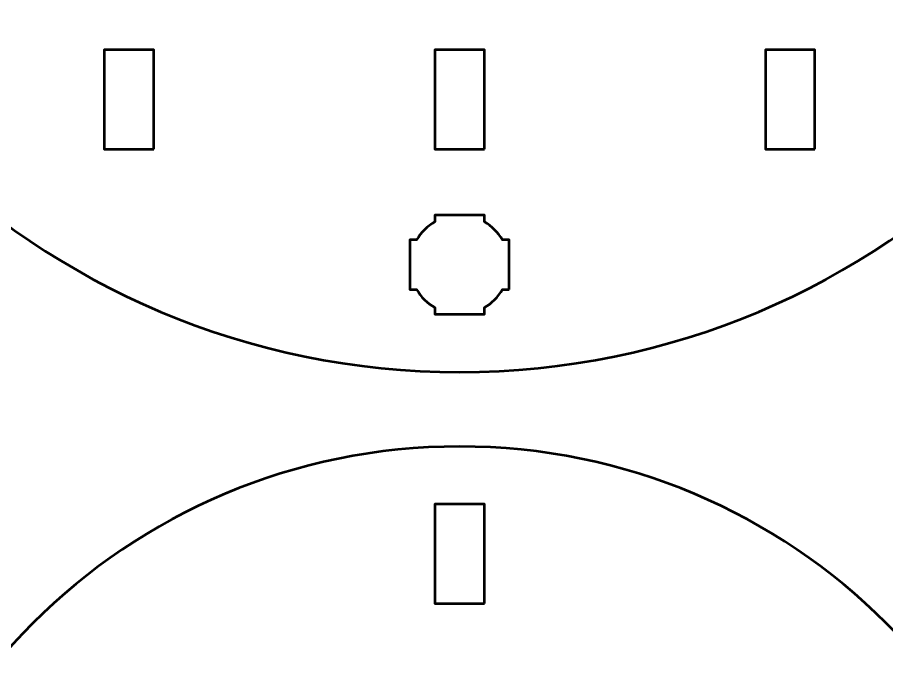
# Model space of a CAD drawing. Header units: centimetres. Extents: x -21.1 to 0, y -29.7 to 0.
# Drawn here: x -11.68 to -6.42, y -17.22 to -13.35 of the extents above; entities that cross this region are included whole.
import ezdxf

# ---------------------------------------------------------------- set-up
doc = ezdxf.new("R2010")
doc.units = ezdxf.units.CM
doc.header["$MEASUREMENT"] = 0
doc.layers.add('Layer 1', color=7, linetype='Continuous')

msp = doc.modelspace()

# ---------------------------------------------------------------- linework, layer by layer
at = {"layer": 'Layer 1', "color": 1, "lineweight": 53}
msp.add_open_spline([(-21.00003, -29.19995), (-21.00003, -29.19995), (-21.00003, -2.29992), (-21.00003, -2.29992), (-21.00003, -2.29992), (-21.00003, -2.21709), (-20.93286, -2.14992), (-20.85003, -2.14992), (-20.85003, -2.14992), (-20.7672, -2.14992), (-20.70003, -2.08275), (-20.70003, -1.99992), (-20.70003, -1.99992), (-20.70003, -1.91709), (-20.7672, -1.84992), (-20.85003, -1.84992), (-20.85003, -1.84992), (-20.93286, -1.84992), (-21.00003, -1.78275), (-21.00003, -1.69992), (-21.00003, -1.69992), (-21.00003, -1.61709), (-20.93286, -1.54992), (-20.85003, -1.54992), (-20.85003, -1.54992), (-20.7672, -1.54992), (-20.70003, -1.48275), (-20.70003, -1.39992), (-20.70003, -1.39992), (-20.70003, -1.31709), (-20.7672, -1.24992), (-20.85003, -1.24992), (-20.85003, -1.24992), (-20.93286, -1.24992), (-21.00003, -1.18275), (-21.00003, -1.09992), (-21.00003, -1.09992), (-21.00003, -1.09992), (-21.00003, -0.49992), (-21.00003, -0.49992), (-21.00003, -0.49992), (-21.00003, -0.22295), (-20.77694, 0.00004), (-20.49994, 0.00004), (-20.49994, 0.00004), (-20.49994, 0.00004), (-0.50008, 0.00004), (-0.50008, 0.00004), (-0.50008, 0.00004), (-0.22294, 0.00004), (0.00002, -0.22295), (0.00002, -0.49992), (0.00002, -0.49992), (0.00002, -0.49992), (0.00002, -29.19995), (0.00002, -29.19995), (0.00002, -29.19995), (0.00002, -29.47695), (-0.22294, -29.70004), (-0.50008, -29.70004), (-0.50008, -29.70004), (-0.50008, -29.70004), (-20.49994, -29.70004), (-20.49994, -29.70004), (-20.49994, -29.70004), (-20.77694, -29.70004), (-21.00003, -29.47695), (-21.00003, -29.19995)], degree=3, knots=[0, 0, 0, 0, 0.0588235, 0.0588235, 0.0588235, 0.0588235, 0.1176471, 0.1176471, 0.1176471, 0.1176471, 0.1764706, 0.1764706, 0.1764706, 0.1764706, 0.2352941, 0.2352941, 0.2352941, 0.2352941, 0.2941176, 0.2941176, 0.2941176, 0.2941176, 0.3529412, 0.3529412, 0.3529412, 0.3529412, 0.4117647, 0.4117647, 0.4117647, 0.4117647, 0.4705882, 0.4705882, 0.4705882, 0.4705882, 0.5294118, 0.5294118, 0.5294118, 0.5294118, 0.5882353, 0.5882353, 0.5882353, 0.5882353, 0.6470588, 0.6470588, 0.6470588, 0.6470588, 0.7058824, 0.7058824, 0.7058824, 0.7058824, 0.7647059, 0.7647059, 0.7647059, 0.7647059, 0.8235294, 0.8235294, 0.8235294, 0.8235294, 0.8823529, 0.8823529, 0.8823529, 0.8823529, 0.9411765, 0.9411765, 0.9411765, 0.9411765, 1, 1, 1, 1], dxfattribs=at)
at = {"layer": 'Layer 1', "color": 3, "lineweight": 53}
for points in [[(-9.00004, -15.5), (-11.56769, -15.5), (-13.65, -13.41769), (-13.65, -10.84997), (-13.65, -10.84997), (-13.65, -8.28231), (-11.56769, -6.2), (-9.00004, -6.2), (-9.00004, -6.2), (-6.43231, -6.2), (-4.35, -8.28231), (-4.35, -10.84997), (-4.35, -10.84997), (-4.35, -13.41769), (-6.43231, -15.5), (-9.00004, -15.5)], [(-9.00003, -23.25), (-11.0155, -23.25), (-12.65, -21.6155), (-12.65, -19.59998), (-12.65, -19.59998), (-12.65, -17.58451), (-11.0155, -15.95), (-9.00003, -15.95), (-9.00003, -15.95), (-6.98451, -15.95), (-5.35, -17.58451), (-5.35, -19.59998), (-5.35, -19.59998), (-5.35, -21.6155), (-6.98451, -23.25), (-9.00003, -23.25)]]:
    msp.add_open_spline(points, degree=3, knots=[0, 0, 0, 0, 0.25, 0.25, 0.25, 0.25, 0.5, 0.5, 0.5, 0.5, 0.75, 0.75, 0.75, 0.75, 1, 1, 1, 1], dxfattribs=at)
at = {"layer": 'Layer 1', "lineweight": 53}
for points, knots in [([(-10.85006, -14.15005), (-10.85006, -14.15005), (-11.15007, -14.15005), (-11.15007, -14.15005), (-11.15007, -14.15005), (-11.15007, -14.15005), (-11.15007, -13.55005), (-11.15007, -13.55005), (-11.15007, -13.55005), (-11.15007, -13.55005), (-10.85006, -13.55005), (-10.85006, -13.55005), (-10.85006, -13.55005), (-10.85006, -13.55005), (-10.85006, -14.15005), (-10.85006, -14.15005)], [0, 0, 0, 0, 0.25, 0.25, 0.25, 0.25, 0.5, 0.5, 0.5, 0.5, 0.75, 0.75, 0.75, 0.75, 1, 1, 1, 1]), ([(-8.84996, -14.15005), (-8.84996, -14.15005), (-9.14996, -14.15005), (-9.14996, -14.15005), (-9.14996, -14.15005), (-9.14996, -14.15005), (-9.14996, -13.55005), (-9.14996, -13.55005), (-9.14996, -13.55005), (-9.14996, -13.55005), (-8.84996, -13.55005), (-8.84996, -13.55005), (-8.84996, -13.55005), (-8.84996, -13.55005), (-8.84996, -14.15005), (-8.84996, -14.15005)], [0, 0, 0, 0, 0.25, 0.25, 0.25, 0.25, 0.5, 0.5, 0.5, 0.5, 0.75, 0.75, 0.75, 0.75, 1, 1, 1, 1]), ([(-6.85003, -14.15005), (-6.85003, -14.15005), (-7.15003, -14.15005), (-7.15003, -14.15005), (-7.15003, -14.15005), (-7.15003, -14.15005), (-7.15003, -13.55005), (-7.15003, -13.55005), (-7.15003, -13.55005), (-7.15003, -13.55005), (-6.85003, -13.55005), (-6.85003, -13.55005), (-6.85003, -13.55005), (-6.85003, -13.55005), (-6.85003, -14.15005), (-6.85003, -14.15005)], [0, 0, 0, 0, 0.25, 0.25, 0.25, 0.25, 0.5, 0.5, 0.5, 0.5, 0.75, 0.75, 0.75, 0.75, 1, 1, 1, 1]), ([(-8.7, -15.0001), (-8.7, -15.0001), (-8.7402, -15.0001), (-8.7402, -15.0001), (-8.7402, -15.0001), (-8.76653, -15.04562), (-8.80449, -15.08355), (-8.85, -15.10988), (-8.85, -15.10988), (-8.85, -15.10988), (-8.85, -15.1501), (-8.85, -15.1501), (-8.85, -15.1501), (-8.85, -15.1501), (-9.15, -15.1501), (-9.15, -15.1501), (-9.15, -15.1501), (-9.15, -15.1501), (-9.15, -15.10991), (-9.15, -15.10991), (-9.15, -15.10991), (-9.19553, -15.08358), (-9.23352, -15.04563), (-9.25988, -15.0001), (-9.25988, -15.0001), (-9.25988, -15.0001), (-9.3, -15.0001), (-9.3, -15.0001), (-9.3, -15.0001), (-9.3, -15.0001), (-9.3, -14.85468), (-9.3, -14.85468), (-9.3, -14.85468), (-9.3, -14.85468), (-9.30006, -14.85003), (-9.30006, -14.85003), (-9.30006, -14.85003), (-9.30006, -14.85003), (-9.3, -14.84539), (-9.3, -14.84539), (-9.3, -14.84539), (-9.3, -14.84539), (-9.3, -14.7001), (-9.3, -14.7001), (-9.3, -14.7001), (-9.3, -14.7001), (-9.25993, -14.7001), (-9.25993, -14.7001), (-9.25993, -14.7001), (-9.23358, -14.65453), (-9.19558, -14.61652), (-9.15, -14.59016), (-9.15, -14.59016), (-9.15, -14.59016), (-9.15, -14.5501), (-9.15, -14.5501), (-9.15, -14.5501), (-9.15, -14.5501), (-9.00672, -14.5501), (-9.00672, -14.5501), (-9.00672, -14.5501), (-9.00672, -14.5501), (-9.00005, -14.55002), (-9.00005, -14.55002), (-9.00005, -14.55002), (-9.00005, -14.55002), (-8.99337, -14.5501), (-8.99337, -14.5501), (-8.99337, -14.5501), (-8.99337, -14.5501), (-8.85, -14.5501), (-8.85, -14.5501), (-8.85, -14.5501), (-8.85, -14.5501), (-8.85, -14.5902), (-8.85, -14.5902), (-8.85, -14.5902), (-8.80446, -14.61656), (-8.76648, -14.65455), (-8.74015, -14.7001), (-8.74015, -14.7001), (-8.74015, -14.7001), (-8.7, -14.7001), (-8.7, -14.7001), (-8.7, -14.7001), (-8.7, -14.7001), (-8.7, -15.0001), (-8.7, -15.0001)], [0, 0, 0, 0, 0.0454545, 0.0454545, 0.0454545, 0.0454545, 0.0909091, 0.0909091, 0.0909091, 0.0909091, 0.1363636, 0.1363636, 0.1363636, 0.1363636, 0.1818182, 0.1818182, 0.1818182, 0.1818182, 0.2272727, 0.2272727, 0.2272727, 0.2272727, 0.2727273, 0.2727273, 0.2727273, 0.2727273, 0.3181818, 0.3181818, 0.3181818, 0.3181818, 0.3636364, 0.3636364, 0.3636364, 0.3636364, 0.4090909, 0.4090909, 0.4090909, 0.4090909, 0.4545455, 0.4545455, 0.4545455, 0.4545455, 0.5, 0.5, 0.5, 0.5, 0.5454545, 0.5454545, 0.5454545, 0.5454545, 0.5909091, 0.5909091, 0.5909091, 0.5909091, 0.6363636, 0.6363636, 0.6363636, 0.6363636, 0.6818182, 0.6818182, 0.6818182, 0.6818182, 0.7272727, 0.7272727, 0.7272727, 0.7272727, 0.7727273, 0.7727273, 0.7727273, 0.7727273, 0.8181818, 0.8181818, 0.8181818, 0.8181818, 0.8636364, 0.8636364, 0.8636364, 0.8636364, 0.9090909, 0.9090909, 0.9090909, 0.9090909, 0.9545455, 0.9545455, 0.9545455, 0.9545455, 1, 1, 1, 1]), ([(-8.84996, -16.90005), (-8.84996, -16.90005), (-9.14996, -16.90005), (-9.14996, -16.90005), (-9.14996, -16.90005), (-9.14996, -16.90005), (-9.14996, -16.30005), (-9.14996, -16.30005), (-9.14996, -16.30005), (-9.14996, -16.30005), (-8.84996, -16.30005), (-8.84996, -16.30005), (-8.84996, -16.30005), (-8.84996, -16.30005), (-8.84996, -16.90005), (-8.84996, -16.90005)], [0, 0, 0, 0, 0.25, 0.25, 0.25, 0.25, 0.5, 0.5, 0.5, 0.5, 0.75, 0.75, 0.75, 0.75, 1, 1, 1, 1])]:
    msp.add_open_spline(points, degree=3, knots=knots, dxfattribs=at)

doc.saveas('drawing.dxf')
